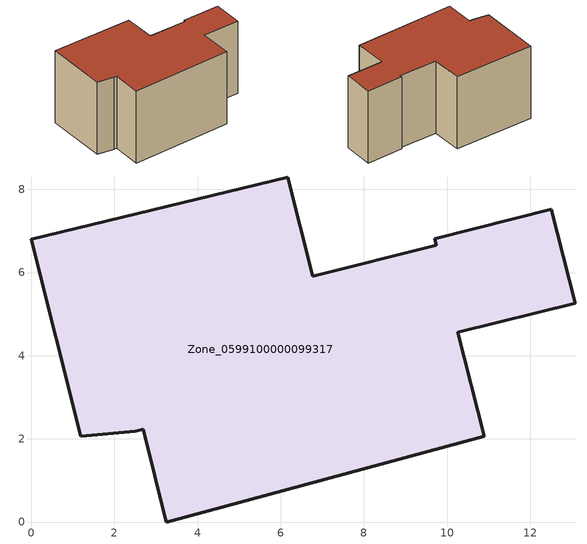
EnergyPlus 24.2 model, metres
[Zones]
Zone_0599100000099317
 floor ground (C_G): 6.77,5.91 9.74,6.66 9.7,6.81 12.51,7.52 13.08,5.26 10.26,4.56 10.89,2.06 3.24,0 2.69,2.23 2.5,2.18 1.19,2.06 0,6.8 6.17,8.3 z0
 wall outside (C_F): 3.24,0 10.89,2.06 10.26,4.56 13.08,5.26 12.51,7.52 9.7,6.81 9.74,6.66 6.77,5.91 6.17,8.3 0,6.8 1.19,2.06 2.5,2.18 2.69,2.23 3.24,0 z0:6
 roof outside (C_R): 2.5,2.18 2.69,2.23 3.24,0 10.89,2.06 10.26,4.56 13.08,5.26 12.51,7.52 9.7,6.81 9.74,6.66 6.77,5.91 6.17,8.3 0,6.8 1.19,2.06 z6
[BUILDING]
Pand.0599100000099317: North Axis=0; Terrain=City; Loads Convergence Tolerance Value=0.04; Temperature Convergence Tolerance Value=0.4; Solar Distribution=FullExterior; Maximum Number of Warmup Days=25; Minimum Number of Warmup Days=1
[Site:Location]
Rotterdam.The.Hague.AP_ZH_NLD Design_Conditions: Latitude=51.96; Longitude=4.45; Time Zone=1; Elevation=-4.5
[SITE:GROUNDTEMPERATURE:BUILDINGSURFACE]
18, 18, 18, 18, 18, 18, 18, 18, 18, 18, 18, 18
[MATERIAL] Thermal Absorptance=0.9; Solar Absorptance=0.7; Visible Absorptance=0.7
Name | Roughness | Thickness | Conductivity | Density | Specific Heat
G.TI.1965-1974 | MediumSmooth | 0.15 | 0.882353 | 540 | 1210
F.TI.1965-1974 | Rough | 0.3 | 0.697674 | 1920 | 840
R.TI.1965-1974 | MediumRough | 0.2 | 0.232558 | 1500 | 1000
[CONSTRUCTION]
C_G: G.TI.1965-1974
C_F: F.TI.1965-1974
C_R: R.TI.1965-1974
[ZONE]
Zone_0599100000099317: Type=1; Multiplier=1; Ceiling Height=Autocalculate; Volume=Autocalculate; Floor Area=autocalculate; Part of Total Floor Area=Yes
[ZONEINFILTRATION:DESIGNFLOWRATE]
Infil_Zone_0599100000099317: Zone or ZoneList or Space or SpaceList=Zone_0599100000099317; Schedule=AlwaysOn; Design Flow Rate Calculation Method=Flow/Area; Flow Rate per Floor Area=0.003; Constant Term Coefficient=1; Temperature Term Coefficient=0; Velocity Term Coefficient=0; Velocity Squared Term Coefficient=0
[HVACTEMPLATE:ZONE:IDEALLOADSAIRSYSTEM]
Zone_0599100000099317: Maximum Heating Supply Air Temperature=50; Minimum Cooling Supply Air Temperature=13; Maximum Heating Supply Air Humidity Ratio=0.0156; Minimum Cooling Supply Air Humidity Ratio=0.0077; Heating Limit=NoLimit; Cooling Limit=NoLimit; Dehumidification Control Type=ConstantSensibleHeatRatio; Cooling Sensible Heat Ratio=0.7; Dehumidification Setpoint=60; Humidification Control Type=None; Humidification Setpoint=30; Outdoor Air Method=None; Outdoor Air Flow Rate per Person=0.00944; Outdoor Air Flow Rate per Zone Floor Area=0; Outdoor Air Flow Rate per Zone=0; Demand Controlled Ventilation Type=None; Outdoor Air Economizer Type=NoEconomizer; Heat Recovery Type=None; Sensible Heat Recovery Effectiveness=0.7; Latent Heat Recovery Effectiveness=0.65
[ZONECONTROL:THERMOSTAT]
ThermostatControl_Zone_0599100000099317: Zone or ZoneList=Zone_0599100000099317; Control Type Schedule=DualSetpointControlType; Control 1=Thermostat_Zone_0599100000099317; Temperature Difference Between Cutout And Setpoint=0
[THERMOSTATSETPOINT:DUALSETPOINT]
Thermostat_Zone_0599100000099317: Heating Setpoint Temperature Schedule=HeatingSetpoint_Zone_0599100000099317; Cooling Setpoint Temperature Schedule=CoolingSetpoint_Zone_0599100000099317
[SCHEDULE:COMPACT]
HeatingSetpoint_Zone_0599100000099317: Through: 12/31, For: AllDays, Until: 24:00, 21
CoolingSetpoint_Zone_0599100000099317: Through: 12/31, For: AllDays, Until: 24:00, 24
DualSetpointControlType: Through: 12/31, For: AllDays, Until: 24:00, 4
AlwaysOn: Through: 12/31, For: AllDays, Until: 24:00, 1
